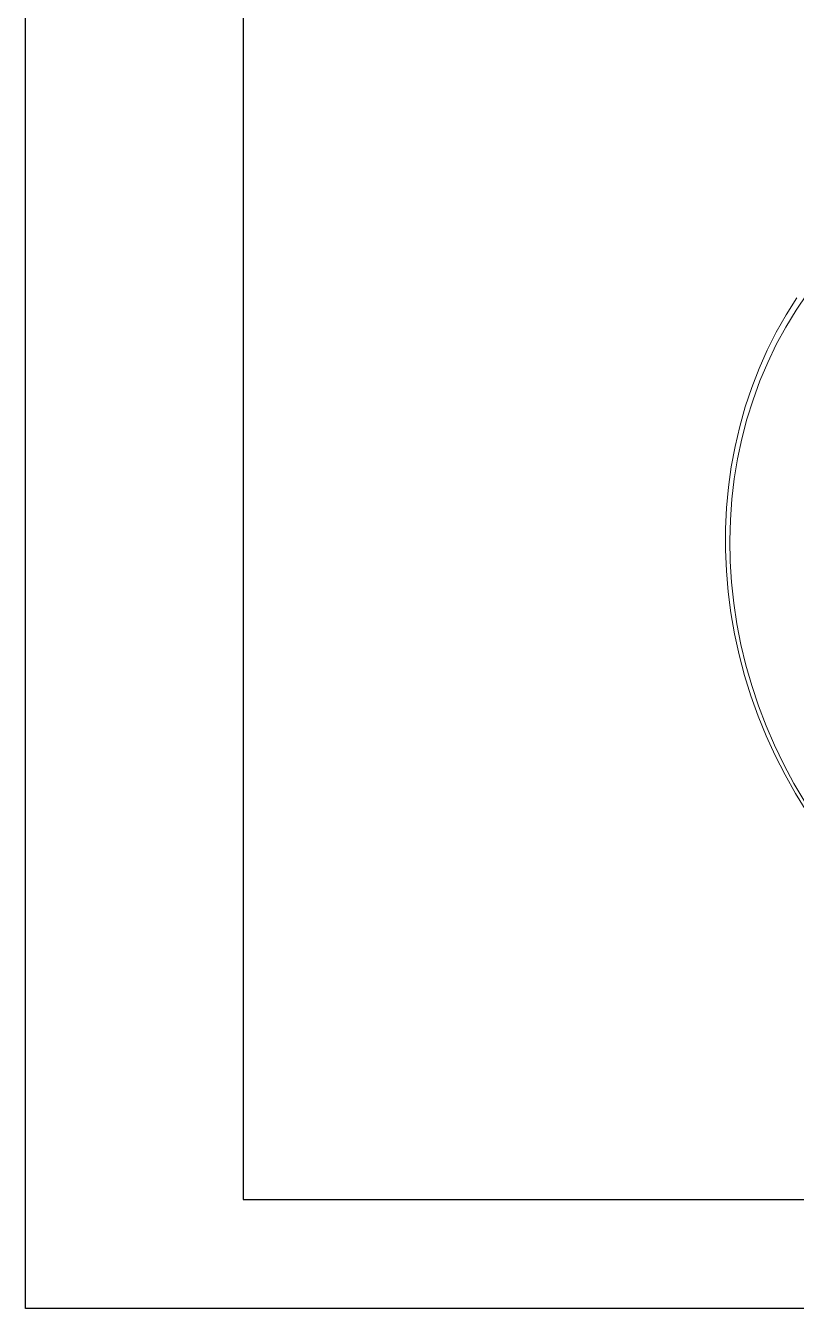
# Model space of a CAD drawing. Header units: millimetres. Extents: x 2429 to 2877, y 1091 to 1407.
# Drawn here: x 2429 to 2504.6, y 1091 to 1216.6 of the extents above; entities that cross this region are included whole.
import ezdxf

# ---------------------------------------------------------------- set-up
doc = ezdxf.new("R2010")
doc.units = ezdxf.units.MM
doc.linetypes.add('ACAD_ISO05W100', pattern=[33, 24, -3, 0, -3, 0, -3])
doc.layers.add('AM_0', color=7, linetype='Continuous', lineweight=40)
doc.layers.add('AM_BOR', color=2, linetype='ACAD_ISO05W100', lineweight=35)

# ---------------------------------------------------------------- blocks, each defined once
blk = doc.blocks.new('A3 ZTL')
for p, q in [((19.57, 280.82), (19.57, 9.78)), ((19.57, 9.78), (401.17, 9.78))]:
    blk.add_line(p, q)
at = {"layer": 'AM_BOR', "color": 135, "linetype": 'Continuous', "lineweight": 25}
for p, q in [((0, 0), (0, 290.61)), ((410.96, 0), (0, 0))]:
    blk.add_line(p, q, dxfattribs=at)

msp = doc.modelspace()

# ---------------------------------------------------------------- linework, layer by layer
at = {"layer": 'AM_0', "color": 7, "linetype": 'Continuous', "lineweight": 15, "flags": 128}
for points in [[(2505.592, 1139.62), (2504.481, 1141.417), (2503.446, 1143.26), (2502.49, 1145.143), (2501.614, 1147.063), (2500.822, 1149.016), (2500.113, 1150.998), (2499.49, 1153.003), (2498.955, 1155.029), (2498.508, 1157.071), (2498.15, 1159.123), (2497.882, 1161.183), (2497.704, 1163.246), (2497.618, 1165.306), (2497.622, 1167.361), (2497.718, 1169.404), (2497.905, 1171.433), (2498.182, 1173.443), (2498.549, 1175.429), (2499.005, 1177.387), (2499.549, 1179.313), (2500.181, 1181.203), (2500.898, 1183.053), (2501.699, 1184.859), (2502.582, 1186.617), (2503.546, 1188.323), (2504.589, 1189.974)], [(2505.607, 1190.374), (2504.525, 1188.775), (2503.52, 1187.118), (2502.594, 1185.408), (2501.75, 1183.648), (2500.988, 1181.841), (2500.311, 1179.992), (2499.72, 1178.104), (2499.217, 1176.182), (2498.801, 1174.229), (2498.476, 1172.251), (2498.24, 1170.251), (2498.095, 1168.234), (2498.04, 1166.203), (2498.077, 1164.164), (2498.204, 1162.121), (2498.422, 1160.078), (2498.731, 1158.04), (2499.128, 1156.011), (2499.615, 1153.995), (2500.189, 1151.997), (2500.849, 1150.021), (2501.594, 1148.072), (2502.423, 1146.153), (2503.333, 1144.269), (2504.322, 1142.425), (2505.389, 1140.623)]]:
    msp.add_lwpolyline(points, dxfattribs=at)

# ---------------------------------------------------------------- block references
at = {"linetype": 'ByBlock', "lineweight": 0, "xscale": 1.089, "yscale": 1.089, "zscale": 1.089}
msp.add_blockref('A3 ZTL', (2429.046, 1090.997), dxfattribs=at)

doc.saveas('drawing.dxf')
